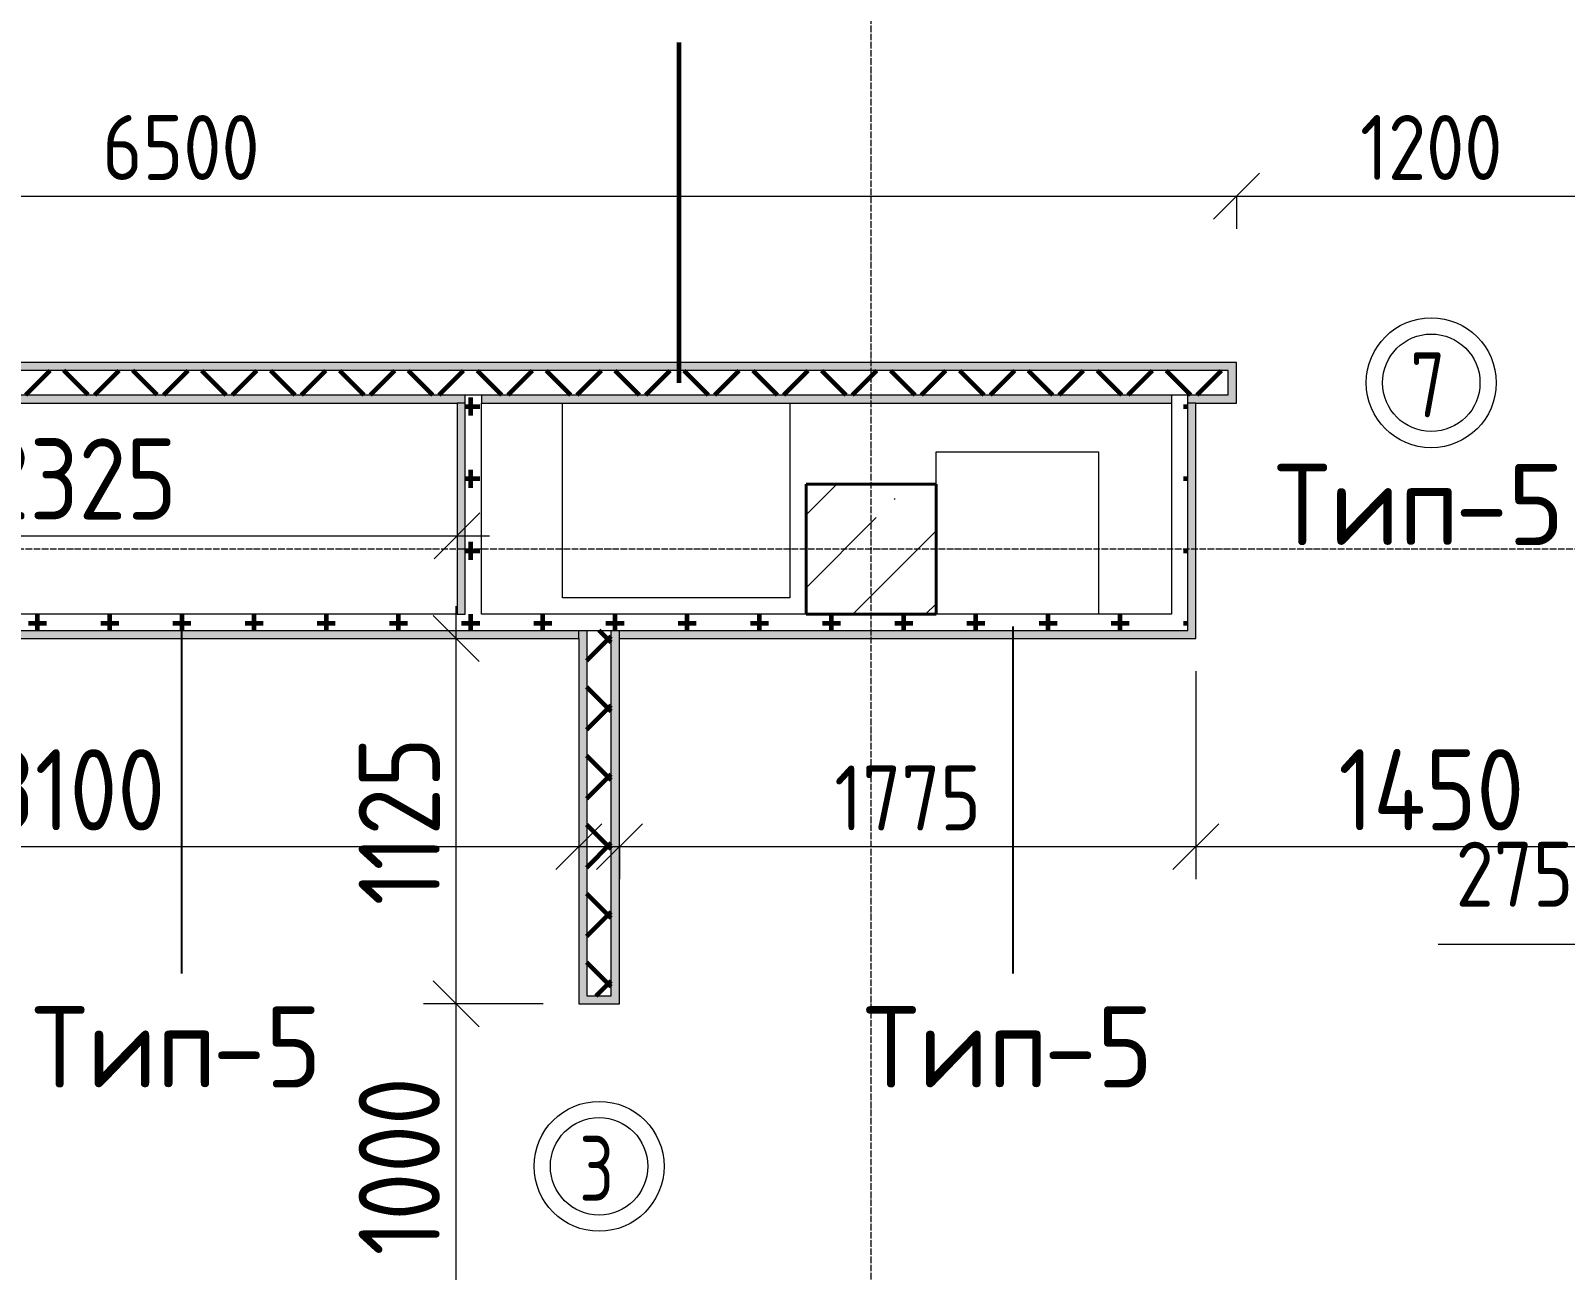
# Model space of a CAD drawing. Header units: millimetres. Extents: x -60946 to 138510, y -262288 to 24501.
# Drawn here: x 47022 to 51747, y -153813 to -149996 of the extents above; entities that cross this region are included whole.
import ezdxf

# ---------------------------------------------------------------- set-up
doc = ezdxf.new("R2010")
doc.units = ezdxf.units.MM
doc.linetypes.add('ADSK_Линия сетки', pattern=[25, 20, -2.5, 0, -2.5])
for name, color, linetype, lineweight in [('2)Тип-2', 3, 'Continuous', 60), ('2)Тип-5', 1, 'Continuous', 60), ('Марки дверей', 7, 'Continuous', 20), ('Несущие колонны', 7, 'Continuous', 18), ('Оси', 7, 'Continuous', 9), ('Перекрытие', 7, 'Continuous', 18), ('Размеры', 7, 'Continuous', 9), ('Стены внутренние', 7, 'Continuous', 18), ('Стены штриховка', 7, 'Continuous', 9)]:
    doc.layers.add(name, color=color, linetype=linetype, lineweight=lineweight)
doc.styles.add('GOST Common_2', font='', dxfattribs={"width": 0.9, "height": 250})
doc.styles.add('GOST Common_3', font='', dxfattribs={"width": 0.9, "height": 200})
doc.styles.add('GOST Common_4', font='', dxfattribs={"height": 250})
doc.styles.add('GOST Common_B', font='', dxfattribs={"width": 0.8, "height": 200})
doc.styles.get('GOST Common_2').set_extended_font_data('GOST Common')
doc.styles.get('GOST Common_3').set_extended_font_data('GOST Common')
doc.styles.get('GOST Common_4').set_extended_font_data('GOST Common')
doc.styles.get('GOST Common_B').set_extended_font_data('GOST Common', bold=True)
doc.dimstyles.new('ADSK_Основной_2_0', dxfattribs={"dimscale": 304.8, "dimtxt": 201.142999, "dimasz": 0.463911, "dimexe": 0.328084, "dimexo": 0.328084, "dimgap": 0.164042, "dimtad": 1, "dimdec": 3, "dimrnd": 0.001, "dimdsep": 46, "dimtxsty": 'GOST Common_3', "dimblk1": 'OBLIQUE', "dimblk2": 'OBLIQUE', "dimsah": 1, "dimcen": 0.09, "dimdle": 0.328084, "dimazin": 2, "dimtfac": 1, "dimtdec": 4, "dimtix": 1, "dimtmove": 0, "dimatfit": 3, "dimfxl": 1, "dimtvp": 1, "dimtolj": 1, "dimtzin": 0, "dimlwd": 20, "dimlwe": 20, "dimarcsym": 2})
doc.dimstyles.new('ADSK_Основной_2_0_2', dxfattribs={"dimscale": 304.8, "dimtxt": 201.142999, "dimasz": 0.463911, "dimexe": 0.328084, "dimexo": 0.328084, "dimgap": 0.164042, "dimtad": 1, "dimdec": 3, "dimrnd": 0.001, "dimdsep": 46, "dimtxsty": 'GOST Common_3', "dimblk1": 'OBLIQUE', "dimblk2": 'OBLIQUE', "dimsah": 1, "dimcen": 0.09, "dimdle": 0.328084, "dimazin": 2, "dimtfac": 1, "dimtdec": 4, "dimtix": 1, "dimtmove": 0, "dimatfit": 3, "dimfxl": 1, "dimtvp": 1, "dimtolj": 1, "dimtzin": 0, "dimlwd": 20, "dimlwe": 20, "dimarcsym": 2})
doc.dimstyles.new('ADSK_Основной_2_0_3', dxfattribs={"dimscale": 304.8, "dimtxt": 201.142999, "dimasz": 0.463911, "dimexe": 0.328084, "dimexo": 0.328084, "dimgap": 0.164042, "dimtad": 1, "dimdec": 3, "dimrnd": 0.001, "dimdsep": 46, "dimtxsty": 'GOST Common_2', "dimblk1": 'OBLIQUE', "dimblk2": 'OBLIQUE', "dimsah": 1, "dimcen": 0.09, "dimdle": 0.328084, "dimazin": 2, "dimtfac": 1, "dimtdec": 4, "dimtix": 1, "dimtmove": 0, "dimatfit": 3, "dimfxl": 1, "dimtvp": 1, "dimtolj": 1, "dimtzin": 0, "dimlwd": 20, "dimlwe": 20, "dimarcsym": 2})
pattern_1 = [(45, (9.36, -150597.75), (-106.066, 106.066), []), (135, (9.36, -150597.75), (-106.066, -106.066), [])]
pattern_2 = [(0, (9.36, -150597.75), (111.125, 111.125), [55.562, -166.687]), (90, (37.14, -150625.53), (-111.125, 111.125), [55.562, -166.687])]

# ---------------------------------------------------------------- blocks, each defined once
blk = doc.blocks.new('ADSK_КолоннаЖБ_Прямоугольная - 400x400 мм-1807143-Кладочный план 3-го этажа')
at = {"layer": 'Несущие колонны', "lineweight": 40}
for p, q in [((-200, 200), (200, 200)), ((-200, -200), (-200, 200)), ((200, 200), (200, -200)), ((200, -200), (-200, -200))]:
    blk.add_line(p, q, dxfattribs=at)
blk = doc.blocks.new('_Oblique')
at = {"color": 0, "linetype": 'ByBlock', "lineweight": -2}
blk.add_line((-0.5, -0.5), (0.5, 0.5), dxfattribs=at)
blk = doc.blocks.new('*D5682')
at = {"layer": 'Defpoints', "color": 0, "transparency": 16777216}
for p in [(50734.4, -150406), (50734.4, -150505.9), (44234.4, -151017.8)]:
    blk.add_point(p, dxfattribs=at)
at = {"layer": 'Размеры', "color": 0, "lineweight": 20, "transparency": 16777216}
for p, q in [((44234.4, -150917.8), (44234.4, -150405.9)), ((44134.4, -150505.9), (50834.4, -150505.9)), ((50734.4, -150506), (50734.4, -150605.9))]:
    blk.add_line(p, q, dxfattribs=at)
at = {"layer": 'Размеры', "color": 0, "lineweight": 20, "transparency": 16777216, "xscale": 141.4, "yscale": 141.4, "zscale": 141.4, "rotation": 180}
blk.add_blockref('_Oblique', (44234.4, -150505.9), dxfattribs=at)
at = {"layer": 'Размеры', "color": 0, "lineweight": 20, "transparency": 16777216, "xscale": 141.4, "yscale": 141.4, "zscale": 141.4}
blk.add_blockref('_Oblique', (50734.4, -150505.9), dxfattribs=at)
at = {"layer": 'Размеры', "color": 0, "lineweight": 9, "transparency": 16777216, "insert": (47484.4, -150355.9), "char_height": 200, "width": 605.475, "attachment_point": 5, "style": 'GOST Common_3'}
blk.add_mtext('\\A1;6500', dxfattribs=at)
blk = doc.blocks.new('*D5683')
at = {"layer": 'Defpoints', "color": 0, "transparency": 16777216}
for p in [(50734.4, -150406), (51934.4, -150406), (51934.4, -150505.9)]:
    blk.add_point(p, dxfattribs=at)
at = {"layer": 'Размеры', "color": 0, "lineweight": 20, "transparency": 16777216}
for p, q in [((50634.4, -150505.9), (52034.4, -150505.9)), ((50734.4, -150506), (50734.4, -150605.9)), ((51934.4, -150506), (51934.4, -150605.9))]:
    blk.add_line(p, q, dxfattribs=at)
at = {"layer": 'Размеры', "color": 0, "lineweight": 20, "transparency": 16777216, "xscale": 141.4, "yscale": 141.4, "zscale": 141.4, "rotation": 180}
blk.add_blockref('_Oblique', (50734.4, -150505.9), dxfattribs=at)
at = {"layer": 'Размеры', "color": 0, "lineweight": 20, "transparency": 16777216, "xscale": 141.4, "yscale": 141.4, "zscale": 141.4}
blk.add_blockref('_Oblique', (51934.4, -150505.9), dxfattribs=at)
at = {"layer": 'Размеры', "color": 0, "lineweight": 9, "transparency": 16777216, "insert": (51334.4, -150355.9), "char_height": 200, "width": 560.473, "attachment_point": 5, "style": 'GOST Common_3'}
blk.add_mtext('\\A1;1200', dxfattribs=at)
blk = doc.blocks.new('*D5449')
at = {"layer": 'Defpoints', "color": 0, "transparency": 16777216}
for p in [(50609.4, -151867.8), (48834.4, -152408.6), (50609.4, -152508.6)]:
    blk.add_point(p, dxfattribs=at)
at = {"layer": 'Размеры', "color": 0, "lineweight": 20, "transparency": 16777216}
for p, q in [((50609.4, -151967.8), (50609.4, -152608.6)), ((48734.4, -152508.6), (50709.4, -152508.6)), ((48834.4, -152508.6), (48834.4, -152608.6))]:
    blk.add_line(p, q, dxfattribs=at)
at = {"layer": 'Размеры', "color": 0, "lineweight": 20, "transparency": 16777216, "xscale": 141.4, "yscale": 141.4, "zscale": 141.4, "rotation": 180}
blk.add_blockref('_Oblique', (48834.4, -152508.6), dxfattribs=at)
at = {"layer": 'Размеры', "color": 0, "lineweight": 20, "transparency": 16777216, "xscale": 141.4, "yscale": 141.4, "zscale": 141.4}
blk.add_blockref('_Oblique', (50609.4, -152508.6), dxfattribs=at)
at = {"layer": 'Размеры', "color": 0, "lineweight": 9, "transparency": 16777216, "insert": (49721.9, -152358.6), "char_height": 200, "width": 560.473, "attachment_point": 5, "style": 'GOST Common_3'}
blk.add_mtext('\\A1;1775', dxfattribs=at)
blk = doc.blocks.new('*D5450')
at = {"layer": 'Defpoints', "color": 0, "transparency": 16777216}
for p in [(50609.4, -151867.8), (52059.4, -151867.8), (52059.4, -152508.6)]:
    blk.add_point(p, dxfattribs=at)
at = {"layer": 'Размеры', "color": 0, "lineweight": 20, "transparency": 16777216}
for p, q in [((50609.4, -151967.8), (50609.4, -152608.6)), ((52059.4, -151967.8), (52059.4, -152608.6)), ((50509.4, -152508.6), (52159.4, -152508.6))]:
    blk.add_line(p, q, dxfattribs=at)
at = {"layer": 'Размеры', "color": 0, "lineweight": 20, "transparency": 16777216, "xscale": 141.4, "yscale": 141.4, "zscale": 141.4, "rotation": 180}
blk.add_blockref('_Oblique', (50609.4, -152508.6), dxfattribs=at)
at = {"layer": 'Размеры', "color": 0, "lineweight": 20, "transparency": 16777216, "xscale": 141.4, "yscale": 141.4, "zscale": 141.4}
blk.add_blockref('_Oblique', (52059.4, -152508.6), dxfattribs=at)
at = {"layer": 'Размеры', "color": 0, "lineweight": 9, "transparency": 16777216, "insert": (51334.4, -152333.6), "char_height": 250, "width": 580.928, "attachment_point": 5, "style": 'GOST Common_2'}
blk.add_mtext('\\A1;1450', dxfattribs=at)
blk = doc.blocks.new('*D5451')
at = {"layer": 'Defpoints', "color": 0, "transparency": 16777216}
for p in [(52059.4, -151867.8), (52334.4, -152408.6), (52334.4, -152810.2)]:
    blk.add_point(p, dxfattribs=at)
at = {"layer": 'Размеры', "color": 0, "lineweight": 20, "transparency": 16777216}
for p, q in [((52059.4, -151967.8), (52059.4, -152910.2)), ((52334.4, -152508.6), (52334.4, -152910.2)), ((52059.4, -152810.2), (51355.1, -152810.2)), ((52334.4, -152810.2), (51959.4, -152810.2))]:
    blk.add_line(p, q, dxfattribs=at)
at = {"layer": 'Размеры', "color": 0, "lineweight": 20, "transparency": 16777216, "xscale": 141.4, "yscale": 141.4, "zscale": 141.4, "rotation": 180}
blk.add_blockref('_Oblique', (52059.4, -152810.2), dxfattribs=at)
at = {"layer": 'Размеры', "color": 0, "lineweight": 20, "transparency": 16777216, "xscale": 141.4, "yscale": 141.4, "zscale": 141.4}
blk.add_blockref('_Oblique', (52334.4, -152810.2), dxfattribs=at)
at = {"layer": 'Размеры', "color": 0, "lineweight": 9, "transparency": 16777216, "insert": (51409.5, -152493.5), "char_height": 200, "width": 454.106, "attachment_point": 1, "line_spacing_factor": 1.022761, "style": 'GOST Common_3'}
blk.add_mtext('\\A1;275', dxfattribs=at)
blk = doc.blocks.new('*D5453')
at = {"layer": 'Defpoints', "color": 0, "transparency": 16777216}
for p in [(48331.5, -152992.8), (48699.4, -152992.8), (48699.4, -153992.8)]:
    blk.add_point(p, dxfattribs=at)
at = {"layer": 'Размеры', "color": 0, "lineweight": 20, "transparency": 16777216}
for p, q in [((48331.5, -154092.8), (48331.5, -152892.8)), ((48599.4, -152992.8), (48231.5, -152992.8)), ((48599.4, -153992.8), (48231.5, -153992.8))]:
    blk.add_line(p, q, dxfattribs=at)
at = {"layer": 'Размеры', "color": 0, "lineweight": 20, "transparency": 16777216, "xscale": 141.4, "yscale": 141.4, "zscale": 141.4}
for p, rotation in [((48331.5, -152992.8), 90), ((48331.5, -153992.8), 270)]:
    blk.add_blockref('_Oblique', p, dxfattribs=dict(at, rotation=rotation))
at = {"layer": 'Размеры', "color": 0, "lineweight": 9, "transparency": 16777216, "insert": (48156.5, -153492.8), "char_height": 250, "width": 560.473, "attachment_point": 5, "rotation": 90, "style": 'GOST Common_2'}
blk.add_mtext('\\A1;1000', dxfattribs=at)
blk = doc.blocks.new('*D5454')
at = {"layer": 'Defpoints', "color": 0, "transparency": 16777216}
for p in [(48231.5, -151867.8), (48331.5, -151867.8), (48699.4, -152992.8)]:
    blk.add_point(p, dxfattribs=at)
at = {"layer": 'Размеры', "color": 0, "lineweight": 20, "transparency": 16777216}
for p, q in [((48331.5, -153092.8), (48331.5, -151767.8)), ((48331.5, -151867.8), (48431.5, -151867.8)), ((48599.4, -152992.8), (48231.5, -152992.8))]:
    blk.add_line(p, q, dxfattribs=at)
at = {"layer": 'Размеры', "color": 0, "lineweight": 20, "transparency": 16777216, "xscale": 141.4, "yscale": 141.4, "zscale": 141.4}
for p, rotation in [((48331.5, -151867.8), 90), ((48331.5, -152992.8), 270)]:
    blk.add_blockref('_Oblique', p, dxfattribs=dict(at, rotation=rotation))
at = {"layer": 'Размеры', "color": 0, "lineweight": 9, "transparency": 16777216, "insert": (48156.5, -152430.3), "char_height": 250, "width": 515.472, "attachment_point": 5, "rotation": 90, "style": 'GOST Common_2'}
blk.add_mtext('\\A1;1125', dxfattribs=at)
blk = doc.blocks.new('*D5455')
at = {"layer": 'Defpoints', "color": 0, "transparency": 16777216}
for p in [(46009.4, -151451.5), (48334.4, -151451.5), (48334.4, -151551.5)]:
    blk.add_point(p, dxfattribs=at)
at = {"layer": 'Размеры', "color": 0, "lineweight": 20, "transparency": 16777216}
for p, q in [((45909.4, -151551.5), (48434.4, -151551.5)), ((46009.4, -151551.5), (46009.4, -151651.5)), ((48334.4, -151551.5), (48334.4, -151651.5))]:
    blk.add_line(p, q, dxfattribs=at)
at = {"layer": 'Размеры', "color": 0, "lineweight": 20, "transparency": 16777216, "xscale": 141.4, "yscale": 141.4, "zscale": 141.4, "rotation": 180}
blk.add_blockref('_Oblique', (46009.4, -151551.5), dxfattribs=at)
at = {"layer": 'Размеры', "color": 0, "lineweight": 20, "transparency": 16777216, "xscale": 141.4, "yscale": 141.4, "zscale": 141.4}
blk.add_blockref('_Oblique', (48334.4, -151551.5), dxfattribs=at)
at = {"layer": 'Размеры', "color": 0, "lineweight": 9, "transparency": 16777216, "insert": (47171.9, -151376.5), "char_height": 250, "width": 605.475, "attachment_point": 5, "style": 'GOST Common_2'}
blk.add_mtext('\\A1;2325', dxfattribs=at)
blk = doc.blocks.new('*D5456')
at = {"layer": 'Defpoints', "color": 0, "transparency": 16777216}
for p in [(45609.4, -152408.6), (48709.4, -152408.6), (48709.4, -152508.6)]:
    blk.add_point(p, dxfattribs=at)
at = {"layer": 'Размеры', "color": 0, "lineweight": 20, "transparency": 16777216}
for p, q in [((45509.4, -152508.6), (48809.4, -152508.6)), ((45609.4, -152508.6), (45609.4, -152608.6)), ((48709.4, -152508.6), (48709.4, -152608.6))]:
    blk.add_line(p, q, dxfattribs=at)
at = {"layer": 'Размеры', "color": 0, "lineweight": 20, "transparency": 16777216, "xscale": 141.4, "yscale": 141.4, "zscale": 141.4, "rotation": 180}
blk.add_blockref('_Oblique', (45609.4, -152508.6), dxfattribs=at)
at = {"layer": 'Размеры', "color": 0, "lineweight": 20, "transparency": 16777216, "xscale": 141.4, "yscale": 141.4, "zscale": 141.4}
blk.add_blockref('_Oblique', (48709.4, -152508.6), dxfattribs=at)
at = {"layer": 'Размеры', "color": 0, "lineweight": 9, "transparency": 16777216, "insert": (47159.4, -152333.6), "char_height": 250, "width": 560.473, "attachment_point": 5, "style": 'GOST Common_2'}
blk.add_mtext('\\A1;3100', dxfattribs=at)
blk = doc.blocks.new('М_двери1 - Марка экземпляра 2-3719212-Кладочный план 3-го этажа')
at = {"layer": 'Марки дверей'}
for radius in [2, 1.5]:
    blk.add_circle((0, 0), radius, dxfattribs=at)

msp = doc.modelspace()

# ---------------------------------------------------------------- hatches: boundary and pattern name
at = {"layer": '2)Тип-2'}
h = msp.add_hatch(color=256, dxfattribs=at)
h.paths.add_polyline_path([(44259.3615, -151042.7816), (50709.3615, -151042.7816), (50709.3615, -151017.7816), (44259.3615, -151017.7816)])
h.paths.add_polyline_path([(57334.3615, -151042.7816), (57334.3615, -151017.7816), (54384.3615, -151017.7816), (54384.3615, -151042.7816), (57309.3615, -151042.7816)])
h.paths.add_polyline_path([(51959.3615, -151042.7816), (53134.3615, -151042.7816), (53134.3615, -151017.7816), (51959.3615, -151017.7816)])
h = msp.add_hatch(color=256, dxfattribs=at)
h.paths.add_polyline_path([(50534.3615, -151142.7816), (50534.3615, -151117.7816), (48409.3615, -151117.7816), (48409.3615, -151142.7816), (49294.3706, -151142.7816)])
h.paths.add_polyline_path([(57234.3615, -151142.7816), (57234.3615, -151117.7816), (56059.3615, -151117.7816), (56059.3615, -151142.7816), (57209.3615, -151142.7816)])
h.paths.add_polyline_path([(50734.3615, -151142.7816), (50734.3615, -151017.7816), (50709.3615, -151017.7816), (50709.3615, -151117.7816), (50584.3615, -151117.7816), (50584.3615, -151142.7816), (50609.3615, -151142.7816)])
h.paths.add_polyline_path([(44309.3615, -151142.7816), (48359.3615, -151142.7816), (48359.3615, -151117.7816), (44309.3615, -151117.7816)])
h.paths.add_polyline_path([(54509.3615, -151142.7816), (54509.3615, -151117.7816), (54384.3615, -151117.7816), (54384.3615, -151017.7816), (54359.3615, -151017.7816), (54359.3615, -151142.7816), (54484.3615, -151142.7816)])
h.paths.add_polyline_path([(52959.3615, -151142.7816), (52959.3615, -151117.7816), (52134.3615, -151117.7816), (52134.3615, -151142.7816)])
h.paths.add_polyline_path([(56009.3615, -151142.7816), (56009.3615, -151117.7816), (54559.3615, -151117.7816), (54559.3615, -151142.7816)])
h.paths.add_polyline_path([(53159.3615, -151142.7816), (53159.3615, -151017.7816), (53134.3615, -151017.7816), (53134.3615, -151117.7816), (53009.3615, -151117.7816), (53009.3615, -151142.7816), (53034.3615, -151142.7816)])
h.paths.add_polyline_path([(51934.3615, -151142.7816), (52084.3615, -151142.7816), (52084.3615, -151117.7816), (51959.3615, -151117.7816), (51959.3615, -151017.7816), (51934.3615, -151017.7816)])
h = msp.add_hatch(dxfattribs=at)
h.set_pattern_fill('FP_4', color=256, style=0, pattern_type=2)
h.set_pattern_definition(pattern_1)
h.paths.add_polyline_path([(44309.3615, -151117.7816), (50709.3615, -151117.7816), (50709.3615, -151042.7816), (44259.3615, -151042.7816), (44259.3615, -151117.7816)])
h.paths.add_polyline_path([(54384.3615, -151117.7816), (57309.3615, -151117.7816), (57309.3615, -151042.7816), (54384.3615, -151042.7816)])
h.paths.add_polyline_path([(51959.3615, -151117.7816), (53134.3615, -151117.7816), (53134.3615, -151042.7816), (51959.3615, -151042.7816)])
h = msp.add_hatch(color=256, dxfattribs=at)
h.paths.add_polyline_path([(48734.3615, -157542.7816), (48734.3615, -154017.7816), (48834.3615, -154017.7816), (48834.3615, -153992.7816), (48709.3615, -153992.7816), (48709.3615, -157542.7816)])
h.paths.add_polyline_path([(48709.3615, -152992.7816), (48834.3615, -152992.7816), (48834.3615, -152967.7816), (48734.3615, -152967.7816), (48734.3615, -151842.7816), (48709.3615, -151842.7816), (48709.3615, -151867.7816)])
h = msp.add_hatch(dxfattribs=at)
h.set_pattern_fill('FP_4', color=256, style=0, pattern_type=2)
h.set_pattern_definition(pattern_1)
h.paths.add_polyline_path([(48809.3615, -157542.7816), (48809.3615, -154017.7816), (48734.3615, -154017.7816), (48734.3615, -157542.7816)])
h.paths.add_polyline_path([(48809.3615, -152967.7816), (48809.3615, -151842.7816), (48734.3615, -151842.7816), (48734.3615, -152967.7816)])
h = msp.add_hatch(color=256, dxfattribs=at)
h.paths.add_polyline_path([(48834.3615, -157542.7816), (48834.3615, -154017.7816), (48809.3615, -154017.7816), (48809.3615, -157542.7816)])
h.paths.add_polyline_path([(48834.3615, -152967.7816), (48834.3615, -151842.7816), (48809.3615, -151842.7816), (48809.3615, -152967.7816)])
at = {"layer": '2)Тип-5', "true_color": 0xd50000}
h = msp.add_hatch(dxfattribs=at)
h.set_pattern_fill('FP_7', color=12, style=0, pattern_type=2)
h.set_pattern_definition(pattern_2)
h.paths.add_polyline_path([(48359.3615, -151792.7816), (48409.3615, -151792.7816), (48409.3615, -151117.7816), (48359.3615, -151117.7816), (48359.3615, -151775.6879)])
h = msp.add_hatch(dxfattribs=at)
h.set_pattern_fill('FP_7', color=12, style=0, pattern_type=2)
h.set_pattern_definition(pattern_2)
h.paths.add_polyline_path([(50534.3615, -151842.7816), (50584.3615, -151842.7816), (50584.3615, -151117.7816), (50534.3615, -151117.7816), (50534.3615, -151792.7816)])
for points in [[(48359.3615, -151792.7816), (48359.3615, -151142.7816), (48334.3615, -151142.7816), (48334.3615, -151792.7816)], [(50609.3615, -151867.7816), (50609.3615, -151142.7816), (50584.3615, -151142.7816), (50584.3615, -151867.7816)]]:
    msp.add_hatch(color=12, dxfattribs=at).paths.add_polyline_path(points)
h = msp.add_hatch(dxfattribs=at)
h.set_pattern_fill('FP_7', color=12, style=0, pattern_type=2)
h.set_pattern_definition(pattern_2)
h.paths.add_polyline_path([(45584.3615, -151842.7816), (50534.3615, -151842.7816), (50534.3615, -151792.7816), (45509.3615, -151792.7816), (45509.3615, -151842.7816)])
h = msp.add_hatch(color=12, dxfattribs=at)
h.paths.add_polyline_path([(45609.3615, -151867.7816), (48709.3615, -151867.7816), (48709.3615, -151842.7816), (45609.3615, -151842.7816)])
h.paths.add_polyline_path([(50534.3615, -151867.7816), (50584.3615, -151867.7816), (50584.3615, -151842.7816), (48834.3615, -151842.7816), (48834.3615, -151867.7816), (49294.3706, -151867.7816)])
at = {"layer": 'Несущие колонны', "lineweight": 9}
h = msp.add_hatch(dxfattribs=at)
h.set_pattern_fill('FP_1', color=256, style=0, pattern_type=2)
h.set_pattern_definition([(45, (9.36, -150597.75), (-224.5064, 224.5064), []), (45, (233.87, -150597.75), (-224.5064, 224.5064), [396.875, -79.375, 3.353, -76.022])])
h.paths.add_polyline_path([(49409.3615, -151792.7816), (49809.3615, -151792.7816), (49809.3615, -151392.7816), (49409.3615, -151392.7816), (49409.3615, -151775.6879)])

# ---------------------------------------------------------------- linework, layer by layer
at = {"layer": '2)Тип-2'}
msp.add_line((49018.497, -151080.2816), (49018.497, -150032.4971), dxfattribs=at)
at = {"layer": '2)Тип-5', "lineweight": 25}
for p, q in [((47486.2907, -151830.2816), (47486.2907, -152899.4971)), ((50046.2655, -151830.2816), (50046.2655, -152899.4971))]:
    msp.add_line(p, q, dxfattribs=at)
at = {"layer": 'Несущие колонны', "lineweight": 9}
for p, q in [((49809.3615, -151392.7816), (49409.3615, -151392.7816)), ((49409.3615, -151392.7816), (49409.3615, -151792.7816)), ((49809.3615, -151792.7816), (49809.3615, -151392.7816)), ((49409.3615, -151792.7816), (49809.3615, -151792.7816))]:
    msp.add_line(p, q, dxfattribs=at)
at = {"layer": 'Оси', "linetype": 'ADSK_Линия сетки', "lineweight": 5}
for p, q in [((49609.3615, -161571.6329), (49609.3615, -140570.3055)), ((62587.9153, -151592.7816), (-25230.7352, -151592.7816))]:
    msp.add_line(p, q, dxfattribs=at)
at = {"layer": 'Перекрытие'}
for p, q in [((48659.3615, -151742.7816), (48659.3615, -151142.7816)), ((49359.3615, -151142.7816), (49359.3615, -151742.7816)), ((49809.3615, -151392.7816), (49809.3615, -151292.7816)), ((49809.3615, -151292.7816), (50309.3615, -151292.7816)), ((50309.3615, -151292.7816), (50309.3615, -151792.7816)), ((49359.3615, -151742.7816), (48659.3615, -151742.7816))]:
    msp.add_line(p, q, dxfattribs=at)
at = {"layer": 'Стены внутренние', "lineweight": 5}
for p, q in [((50734.3615, -151017.7816), (44234.3615, -151017.7816)), ((50734.3615, -151142.7816), (50734.3615, -151017.7816)), ((44309.3615, -151142.7816), (48334.3615, -151142.7816)), ((48334.3615, -151142.7816), (48334.3615, -151792.7816)), ((48409.3615, -151142.7816), (50534.3615, -151142.7816)), ((48409.3615, -151792.7816), (48409.3615, -151142.7816)), ((50534.3615, -151142.7816), (50534.3615, -151792.7816)), ((50609.3615, -151142.7816), (50734.3615, -151142.7816)), ((50609.3615, -151867.7816), (50609.3615, -151142.7816)), ((48334.3615, -151792.7816), (45609.3615, -151792.7816)), ((50534.3615, -151792.7816), (48409.3615, -151792.7816)), ((45609.3615, -151867.7816), (48709.3615, -151867.7816)), ((48709.3615, -151867.7816), (48709.3615, -152992.7816)), ((48834.3615, -152992.7816), (48834.3615, -151867.7816)), ((48834.3615, -151867.7816), (50609.3615, -151867.7816)), ((48709.3615, -152992.7816), (48834.3615, -152992.7816))]:
    msp.add_line(p, q, dxfattribs=at)
at = {"layer": 'Стены штриховка', "lineweight": 9}
for p, q in [((50709.3615, -151042.7816), (44259.3615, -151042.7816)), ((50709.3615, -151117.7816), (50709.3615, -151042.7816)), ((44259.3615, -151117.7816), (50709.3615, -151117.7816)), ((48359.3615, -151792.7816), (48359.3615, -151117.7816)), ((48409.3615, -151117.7816), (48409.3615, -151142.7816)), ((50534.3615, -151117.7816), (50534.3615, -151142.7816)), ((50584.3615, -151842.7816), (50584.3615, -151117.7816)), ((48359.3615, -151142.7816), (48334.3615, -151142.7816)), ((50609.3615, -151142.7816), (50584.3615, -151142.7816)), ((48334.3615, -151792.7816), (48359.3615, -151792.7816)), ((44259.3615, -151842.7816), (50584.3615, -151842.7816)), ((48709.3615, -151867.7816), (48709.3615, -151842.7816)), ((48734.3615, -151842.7816), (48734.3615, -152967.7816)), ((48809.3615, -151867.7816), (48809.3615, -151842.7816)), ((48809.3615, -152967.7816), (48809.3615, -151867.7816)), ((48834.3615, -151867.7816), (48834.3615, -151842.7816)), ((48734.3615, -152967.7816), (48809.3615, -152967.7816))]:
    msp.add_line(p, q, dxfattribs=at)

# ---------------------------------------------------------------- block references
at = {"layer": 'Марки дверей', "lineweight": 5, "xscale": 99.99999999999993, "yscale": 99.99999999999993, "zscale": 99.99999999999993}
for p in [(51334.3615, -151080.2816), (48771.8615, -153492.7816)]:
    msp.add_blockref('М_двери1 - Марка экземпляра 2-3719212-Кладочный план 3-го этажа', p, dxfattribs=at)
at = {"layer": 'Несущие колонны', "lineweight": 40, "rotation": 89.9999999999999}
msp.add_blockref('ADSK_КолоннаЖБ_Прямоугольная - 400x400 мм-1807143-Кладочный план 3-го этажа', (49609.3615, -151592.7816), dxfattribs=at)

# ---------------------------------------------------------------- texts
at = {"layer": '2)Тип-5', "color": 116, "lineweight": 9, "true_color": 0x008040, "char_height": 250, "attachment_point": 1, "style": 'GOST Common_4'}
for s, insert, width in [('Тип', (50852.3587, -151330.07), 673.4175), ('-5', (51407.9837, -151330.07), 432.91125), ('Тип', (47026.2907, -153000.07), 673.4175), ('-5', (47581.9157, -153000.07), 432.91125), ('Тип', (49586.2655, -153000.07), 673.4175), ('-5', (50141.8905, -153000.07), 432.91125)]:
    msp.add_mtext(s, dxfattribs=dict(at, insert=insert, width=width))
at = {"layer": 'Марки дверей', "lineweight": 5, "char_height": 200, "attachment_point": 1, "style": 'GOST Common_B'}
for s, insert, width in [('\\fGOST Common|b1|i0|c204|p34|;\\W.8;7', (51270.3041, -150986.6227), 147.5105), ('\\fGOST Common|b1|i0|c204|p34|;\\W.8;3', (48710.6041, -153399.1227), 141.097)]:
    msp.add_mtext(s, dxfattribs=dict(at, insert=insert, width=width))

# ---------------------------------------------------------------- dimensions: what is measured, and where the dimension line sits
at = {"layer": 'Размеры', "lineweight": 9}
for base, p1, p2, dimstyle, override, picture, middle in [((50734.3615, -150505.9371), (44234.3615, -151017.7816), (50734.3615, -150405.9522), 'ADSK_Основной_2_0_2', {"dimpost": '<>', "dimfxl": 6528.731523}, '*D5682', (47484.3615, -150355.9371)), ((51934.3615, -150505.9371), (50734.3615, -150405.9522), (51934.3615, -150405.9522), 'ADSK_Основной_2_0_2', {"dimpost": '<>', "dimfxl": 1200}, '*D5683', (51334.3615, -150355.9371)), ((48334.3615, -151551.524), (46009.3615, -151451.5391), (48334.3615, -151451.5391), 'ADSK_Основной_2_0_3', {"dimpost": '<>', "dimfxl": 2325}, '*D5455', (47171.8615, -151376.524)), ((50609.3615, -152508.5831), (48834.3615, -152408.5983), (50609.3615, -151867.7816), 'ADSK_Основной_2_0_2', {"dimpost": '<>', "dimfxl": 1855.561269}, '*D5449', (49721.8615, -152358.5831)), ((52059.3615, -152508.5831), (50609.3615, -151867.7816), (52059.3615, -151867.7816), 'ADSK_Основной_2_0_3', {"dimpost": '<>', "dimfxl": 1450}, '*D5450', (51334.3615, -152333.5831)), ((48709.3615, -152508.5831), (45609.3615, -152408.5983), (48709.3615, -152408.5983), 'ADSK_Основной_2_0_3', {"dimpost": '<>', "dimfxl": 3100}, '*D5456', (47159.3615, -152333.5831))]:
    dim = msp.add_linear_dim(base=base, p1=p1, p2=p2, dimstyle=dimstyle, override=override, dxfattribs=at)
    dim.commit()
    dim.dimension.update_dxf_attribs({"geometry": picture, "text_midpoint": middle})
for base, p1, p2, override, picture, middle in [((48331.4778, -151867.7816), (48699.3615, -152992.7816), (48231.4929, -151867.7816), {"dimpost": '<>', "dimfxl": 1218.411288}, '*D5454', (48156.4778, -152430.2816)), ((48331.4778, -152992.7816), (48699.3615, -153992.7816), (48699.3615, -152992.7816), {"dimpost": '<>', "dimfxl": 1000}, '*D5453', (48156.4778, -153492.7816))]:
    dim = msp.add_linear_dim(base=base, p1=p1, p2=p2, angle=90, dimstyle='ADSK_Основной_2_0_3', override=override, dxfattribs=at)
    dim.commit()
    dim.dimension.update_dxf_attribs({"geometry": picture, "text_midpoint": middle})
dim = msp.add_linear_dim(base=(52334.3615, -152810.2087), p1=(52059.3615, -151867.7816), p2=(52334.3615, -152408.5983), dimstyle='ADSK_Основной_2_0', override={"dimpost": '<>', "dimfxl": 606.718735}, dxfattribs=at)
dim.commit()
dim.dimension.update_dxf_attribs({"geometry": '*D5451', "text_midpoint": (51636.5329, -152810.2087), "dimtype": 160})

doc.saveas('drawing.dxf')
